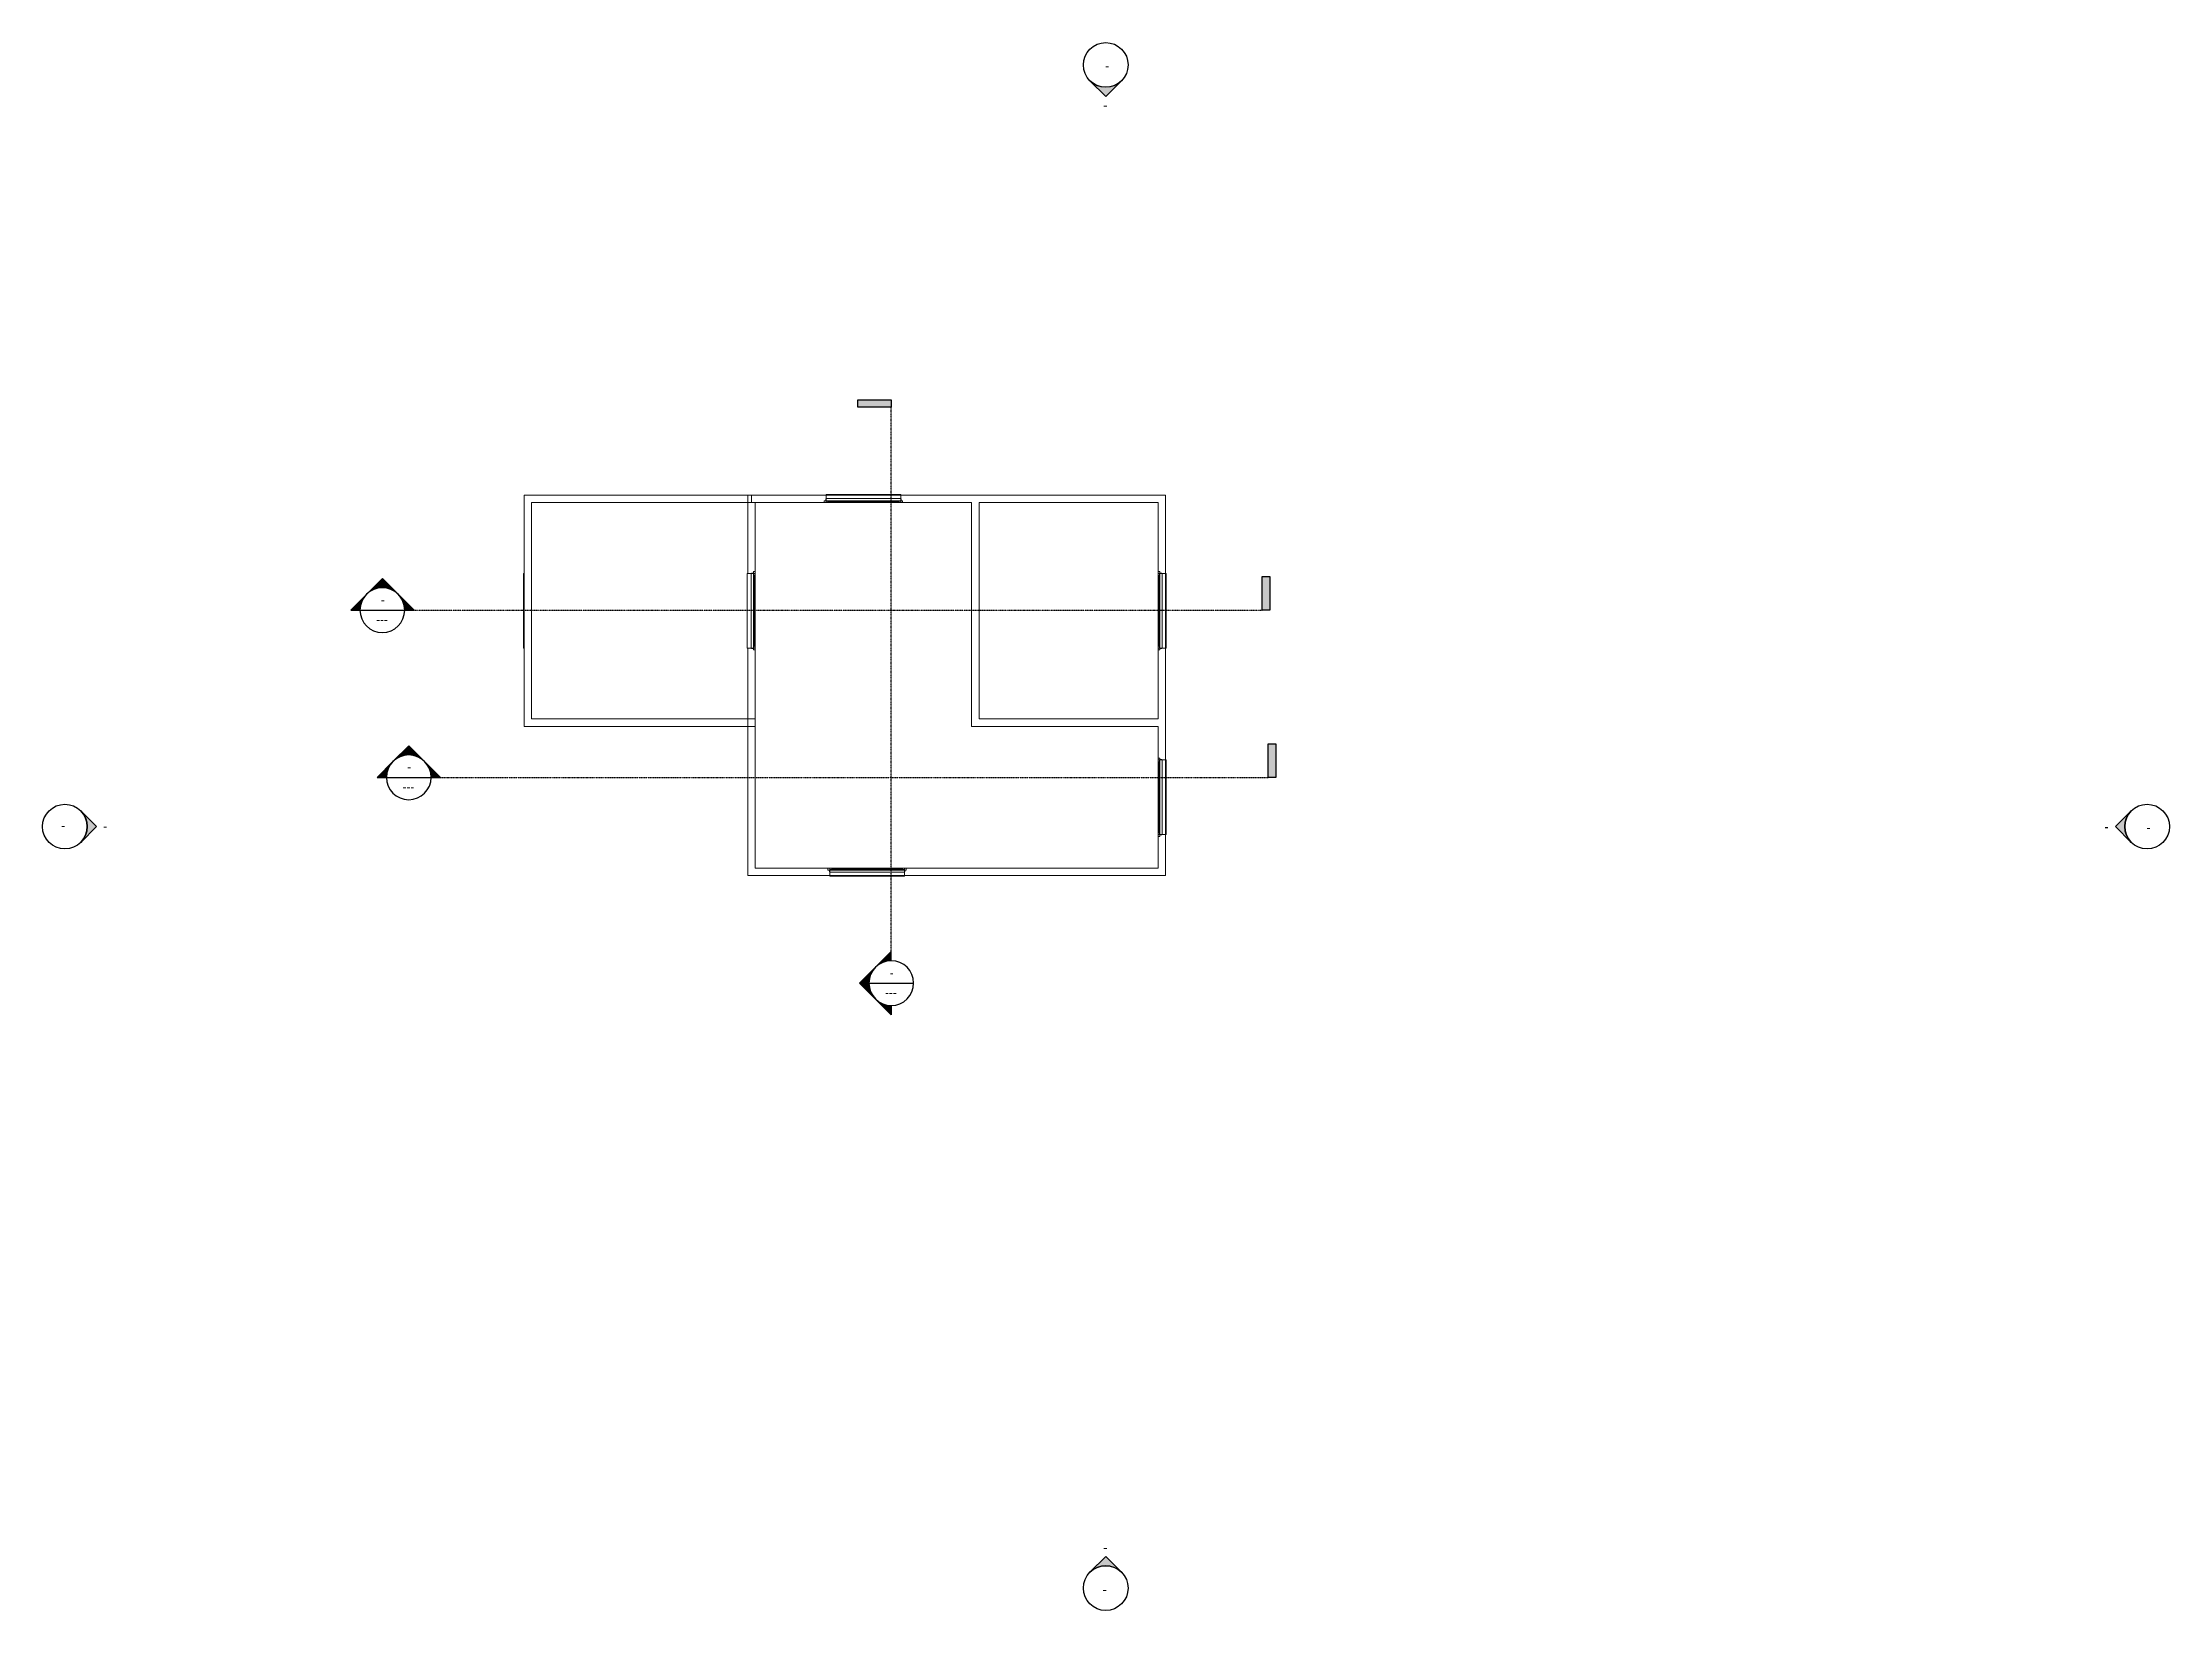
# Model space of a CAD drawing. Header units: millimetres. Extents: x -28503 to 28534, y -20977 to 21060.
import ezdxf

# ---------------------------------------------------------------- set-up
doc = ezdxf.new("R2010")
doc.units = ezdxf.units.MM
doc.linetypes.add('Tiret point', pattern=[6.25, 2.5, -1.875, 0, -1.875])
for name, color, linetype, lineweight in [('A-FLOR', 192, 'Continuous', 13), ('A-GLAZ', 151, 'Continuous', 13), ('A-GLAZ-SILL', 1, 'Continuous', 13), ('A-WALL', 113, 'Continuous', 13), ('G-ANNO-SYMB', 111, 'Continuous', 30)]:
    doc.layers.add(name, color=color, linetype=linetype, lineweight=lineweight)
doc.styles.add('Arial', font='arial.ttf', dxfattribs={"height": 250})
doc.styles.add('Trebuchet MS', font='trebuc.ttf', dxfattribs={"height": 250})

# ---------------------------------------------------------------- blocks, each defined once
blk = doc.blocks.new('1 Vantail - Droit - 0_60 m x 0_95 m - Appui en aluminium _2_00m large_-255854-Niveau 1')
at = {"layer": 'A-GLAZ-SILL'}
for p, q in [((-1000, 100), (-1000, 115)), ((1000, 115), (-1000, 115)), ((1000, 115), (1000, 100))]:
    blk.add_line(p, q, dxfattribs=at)
blk = doc.blocks.new('1 Vantail - Droit - 0_60 m x 0_95 m - Appui en aluminium _2_00m large_-V1-Niveau 1')
at = {"layer": 'A-GLAZ', "lineweight": 9}
for p, q in [((-1000, 0), (-1010, 0)), ((-1010, 0), (-1010, -50)), ((-1000, -50), (-1000, 0)), ((1010, 0), (1000, 0)), ((1000, 0), (1000, -50)), ((1010, -50), (1010, 0)), ((-1010, -50), (-1000, -50)), ((1000, -50), (1010, -50))]:
    blk.add_line(p, q, dxfattribs=at)
at = {"layer": 'A-GLAZ'}
for p, q in [((1000, 10), (-1000, 10)), ((-985, -50), (-1050, -50)), ((-1050, -50), (-1050, -100)), ((-1050, -100), (-1000, -100)), ((-950, -60), (-1000, -60)), ((-1000, -60), (-1000, -100)), ((-1000, -100), (-1000, -60)), ((-1000, -60), (-985, -60)), ((-1000, -100), (-950, -100)), ((-985, -60), (-985, -50)), ((-985, -50), (985, -50)), ((-950, -100), (-950, -60)), ((950, -60), (-950, -60)), ((950, -74), (-950, -74)), ((-950, -74), (-950, -86)), ((-950, -86), (950, -86)), ((-950, -100), (950, -100)), ((950, -60), (950, -100)), ((1000, -60), (950, -60)), ((950, -86), (950, -74)), ((950, -100), (1000, -100)), ((1050, -50), (985, -50)), ((985, -50), (985, -60)), ((985, -60), (1000, -60)), ((1000, -100), (1000, -60)), ((1000, -60), (1000, -100)), ((1000, -100), (1050, -100)), ((1050, -100), (1050, -50))]:
    blk.add_line(p, q, dxfattribs=at)
at = {"layer": 'A-GLAZ-SILL'}
for p, q in [((-1000, 100), (-1000, 115)), ((1000, 115), (-1000, 115)), ((1000, 115), (1000, 100))]:
    blk.add_line(p, q, dxfattribs=at)
blk = doc.blocks.new('Elévation - Flèche pleine-185067-Niveau 1')
at = {"layer": 'G-ANNO-SYMB'}
blk.add_circle((0, 0), 6, dxfattribs=at)
blk = doc.blocks.new('Elévation - Flèche pleine-184796-Niveau 1')
at = {"layer": 'G-ANNO-SYMB'}
h = blk.add_hatch(color=256, dxfattribs=at)
edge = h.paths.add_edge_path()
edge.add_line((-4.24, 4.24), (0, 8.48))
edge.add_line((0, 8.48), (4.24, 4.24))
edge.add_arc((0, 0), 6, 45, 135)
for p, q in [((0, 8.48), (-4.24, 4.24)), ((0, 8.48), (-4.24, 4.24)), ((4.24, 4.24), (0, 8.48)), ((4.24, 4.24), (0, 8.48))]:
    blk.add_line(p, q, dxfattribs=at)
blk.add_arc((0, 0), 6, 45, 135, dxfattribs=at)
blk.add_arc((0, 0), 6, 45, 135, dxfattribs=at)
blk = doc.blocks.new('Coupe - Marque de la ligne de coupe - Verticale pleine-3537-Niveau 1')
at = {"layer": 'G-ANNO-SYMB'}
blk.add_hatch(color=256, dxfattribs=at).paths.add_polyline_path([(0, 9), (0, 0), (-2, 0), (-2, 9)])
for p, q in [((0, 9), (-2, 9)), ((-2, 9), (-2, 0)), ((0, 0), (0, 9)), ((-2, 0), (0, 0))]:
    blk.add_line(p, q, dxfattribs=at)
blk = doc.blocks.new('Coupe - Extrémité de la ligne de coupe - Pleine-2974-Niveau 1')
at = {"layer": 'G-ANNO-SYMB'}
h = blk.add_hatch(color=256, dxfattribs=at)
edge = h.paths.add_edge_path()
edge.add_line((-6, 8.49), (-6, 6))
edge.add_arc((-6, 0), 6, 90, 135)
edge.add_line((-10.24, 4.24), (-6, 8.49))
h = blk.add_hatch(color=256, dxfattribs=at)
edge = h.paths.add_edge_path()
edge.add_line((-6, 8.49), (-1.76, 4.24))
edge.add_arc((-6, 0), 6, 45, 90)
edge.add_line((-6, 6), (-6, 8.49))
h = blk.add_hatch(color=256, dxfattribs=at)
edge = h.paths.add_edge_path()
edge.add_line((-14.49, 0), (-10.24, 4.24))
edge.add_arc((-6, 0), 6, 135, 180)
edge.add_line((-12, 0), (-14.49, 0))
h = blk.add_hatch(color=256, dxfattribs=at)
edge = h.paths.add_edge_path()
edge.add_line((2.49, 0), (0, 0))
edge.add_arc((-6, 0), 6, 360, 405)
edge.add_line((-1.76, 4.24), (2.49, 0))
for p, q in [((-6, 8.49), (-14.49, 0)), ((-6, 8.49), (-10.24, 4.24)), ((-6, 8.49), (2.49, 0)), ((-6, 6), (-6, 8.49)), ((-6, 8.49), (-6, 6)), ((-1.76, 4.24), (-6, 8.49)), ((-10.24, 4.24), (-14.49, 0)), ((-14.49, 0), (-12, 0)), ((2.49, 0), (-1.76, 4.24)), ((0, 0), (2.49, 0)), ((-12, 0), (-14.49, 0)), ((0, 0), (2.49, 0))]:
    blk.add_line(p, q, dxfattribs=at)
for start, end in [(360, 180), (90, 135), (45, 90), (135, 180), (180, 360), (360, 45)]:
    blk.add_arc((-6, 0), 6, start, end, dxfattribs=at)

msp = doc.modelspace()

# ---------------------------------------------------------------- linework, layer by layer
at = {"layer": 'A-FLOR'}
for p, q in [((-9590, 8925), (-15590, 8925)), ((-15590, 2725), (-9590, 2725))]:
    msp.add_line(p, q, dxfattribs=at)
at = {"layer": 'A-WALL'}
for p, q in [((-15590, 2725), (-15590, 8925)), ((-15390, 8725), (-15390, 2925)), ((-15390, 8725), (-3590, 8725)), ((-5490, 8925), (-9590, 8925)), ((-9590, 8925), (-9590, 6825)), ((-9490, 8925), (-9490, 8725)), ((-9390, 6875), (-9390, 8725)), ((-7490, 8825), (-7490, 8925)), ((1610, 8925), (-5490, 8925)), ((-5490, 8925), (-5490, 8825)), ((-3590, 2725), (-3590, 8725)), ((1410, 8725), (-3390, 8725)), ((-3390, 8725), (-3390, 2925)), ((1410, 8725), (1410, 2925)), ((1610, -175), (1610, 8925)), ((-9590, 6825), (-9490, 6825)), ((1510, 6825), (1610, 6825)), ((-9490, 4825), (-9590, 4825)), ((-9590, 4825), (-9590, -1275)), ((-9390, -1075), (-9390, 4775)), ((1610, 4825), (1510, 4825)), ((-15390, 2925), (-9390, 2925)), ((-3390, 2925), (1410, 2925)), ((-9390, 2725), (-9590, 2725)), ((1410, 2725), (-3590, 2725)), ((1410, 2725), (1410, -225)), ((1510, 1825), (1610, 1825)), ((1410, -225), (1410, -1075)), ((1610, -175), (1510, -175)), ((1610, -1275), (1610, -175)), ((-7440, -1075), (-9390, -1075)), ((1410, -1075), (-7440, -1075)), ((-9590, -1275), (-7390, -1275)), ((-7390, -1275), (-7390, -1175)), ((-7390, -1275), (1610, -1275)), ((-5390, -1175), (-5390, -1275))]:
    msp.add_line(p, q, dxfattribs=at)
at = {"layer": 'G-ANNO-SYMB', "linetype": 'Tiret point'}
for p, q in [((-5743, -3558), (-5743, 11285)), ((-18790, 5842), (4207, 5842)), ((-18082, 1359), (4367, 1359))]:
    msp.add_line(p, q, dxfattribs=at)
at = {"layer": 'G-ANNO-SYMB'}
for p, q in [((-19990, 5842), (-18790, 5842)), ((-19282, 1359), (-18082, 1359)), ((-6343, -4158), (-5143, -4158))]:
    msp.add_line(p, q, dxfattribs=at)

# ---------------------------------------------------------------- block references
at = {"layer": 'A-GLAZ', "lineweight": 9}
for name in ['1 Vantail - Droit - 0_60 m x 0_95 m - Appui en aluminium _2_00m large_-V1-Niveau 1', '1 Vantail - Droit - 0_60 m x 0_95 m - Appui en aluminium _2_00m large_-255854-Niveau 1']:
    msp.add_blockref(name, (-6490, 8825), dxfattribs=at)
for name, p, rotation in [('1 Vantail - Droit - 0_60 m x 0_95 m - Appui en aluminium _2_00m large_-V1-Niveau 1', (-9490, 5825), 89.99999999999994), ('1 Vantail - Droit - 0_60 m x 0_95 m - Appui en aluminium _2_00m large_-V1-Niveau 1', (1510, 5825), 270), ('1 Vantail - Droit - 0_60 m x 0_95 m - Appui en aluminium _2_00m large_-255854-Niveau 1', (-15490, 5825), 89.99999999999991), ('1 Vantail - Droit - 0_60 m x 0_95 m - Appui en aluminium _2_00m large_-255854-Niveau 1', (1510, 5825), 270), ('1 Vantail - Droit - 0_60 m x 0_95 m - Appui en aluminium _2_00m large_-V1-Niveau 1', (1510, 825), 270), ('1 Vantail - Droit - 0_60 m x 0_95 m - Appui en aluminium _2_00m large_-255854-Niveau 1', (1510, 825), 270), ('1 Vantail - Droit - 0_60 m x 0_95 m - Appui en aluminium _2_00m large_-V1-Niveau 1', (-6390, -1175), 180), ('1 Vantail - Droit - 0_60 m x 0_95 m - Appui en aluminium _2_00m large_-255854-Niveau 1', (-6390, -1175), 180)]:
    msp.add_blockref(name, p, dxfattribs=dict(at, rotation=rotation))
at = {"layer": 'G-ANNO-SYMB', "xscale": 99.99999999999991, "yscale": 99.99999999999991, "zscale": 99.99999999999991}
for name, p in [('Elévation - Flèche pleine-185067-Niveau 1', (8, 20460)), ('Coupe - Extrémité de la ligne de coupe - Pleine-2974-Niveau 1', (-18790, 5842)), ('Coupe - Extrémité de la ligne de coupe - Pleine-2974-Niveau 1', (-18082, 1359)), ('Elévation - Flèche pleine-185067-Niveau 1', (27934, 39)), ('Elévation - Flèche pleine-184796-Niveau 1', (8, -20377))]:
    msp.add_blockref(name, p, dxfattribs=at)
at = {"layer": 'G-ANNO-SYMB', "extrusion": (0, 0, -1), "xscale": 99.99999999999991, "yscale": 99.99999999999991, "zscale": 99.99999999999991}
for name, p, rotation in [('Elévation - Flèche pleine-184796-Niveau 1', (-8, 20460), 180), ('Coupe - Marque de la ligne de coupe - Verticale pleine-3537-Niveau 1', (5743, 11285), 270.0000000000002)]:
    msp.add_blockref(name, p, dxfattribs=dict(at, rotation=rotation))
for p in [(-4207, 5842), (-4367, 1359)]:
    msp.add_blockref('Coupe - Marque de la ligne de coupe - Verticale pleine-3537-Niveau 1', p, dxfattribs=at)
at = {"layer": 'G-ANNO-SYMB', "xscale": 99.99999999999991, "yscale": 99.99999999999991, "zscale": 99.99999999999991}
for name, p, rotation in [('Elévation - Flèche pleine-185067-Niveau 1', (-27903, 39), 180), ('Elévation - Flèche pleine-184796-Niveau 1', (-27903, 39), 269.9999999999993), ('Elévation - Flèche pleine-184796-Niveau 1', (27934, 39), 90.00000000000006), ('Coupe - Extrémité de la ligne de coupe - Pleine-2974-Niveau 1', (-5743, -3558), 89.99999999999991), ('Elévation - Flèche pleine-185067-Niveau 1', (8, -20377), 269.9999999999998)]:
    msp.add_blockref(name, p, dxfattribs=dict(at, rotation=rotation))

# ---------------------------------------------------------------- texts
at = {"layer": 'G-ANNO-SYMB', "char_height": 250, "attachment_point": 1}
for s, insert, width, style in [('-', (-13, 20566), 144.3, 'Arial'), ('-', (-19432, 6252), 152.32, 'Trebuchet MS'), ('---', (-19557, 5722), 456.96, 'Trebuchet MS'), ('-', (-18723, 1768), 152.32, 'Trebuchet MS'), ('---', (-18849, 1238), 456.96, 'Trebuchet MS'), ('-', (-28008, 195), 144.3, 'Arial'), ('-', (27913, 145), 144.3, 'Arial'), ('-', (-5784, -3749), 152.32, 'Trebuchet MS'), ('---', (-5910, -4279), 456.96, 'Trebuchet MS'), ('-', (-80, -20288), 144.3, 'Arial')]:
    msp.add_mtext(s, dxfattribs=dict(at, insert=insert, width=width, style=style))

# ---------------------------------------------------------------- next in the draw order: texts
at = {"layer": 'G-ANNO-SYMB', "char_height": 250, "width": 144.3, "attachment_point": 1, "style": 'Arial', "bg_fill": 3, "box_fill_scale": 1.25, "bg_fill_color": 9, "bg_fill_true_color": 13158600, "bg_fill_transparency": 0}
for insert in [(-61, 19508), (-26883, 176), (26788, 164), (-61, -19163)]:
    msp.add_mtext('-', dxfattribs=dict(at, insert=insert))

doc.saveas('drawing.dxf')
